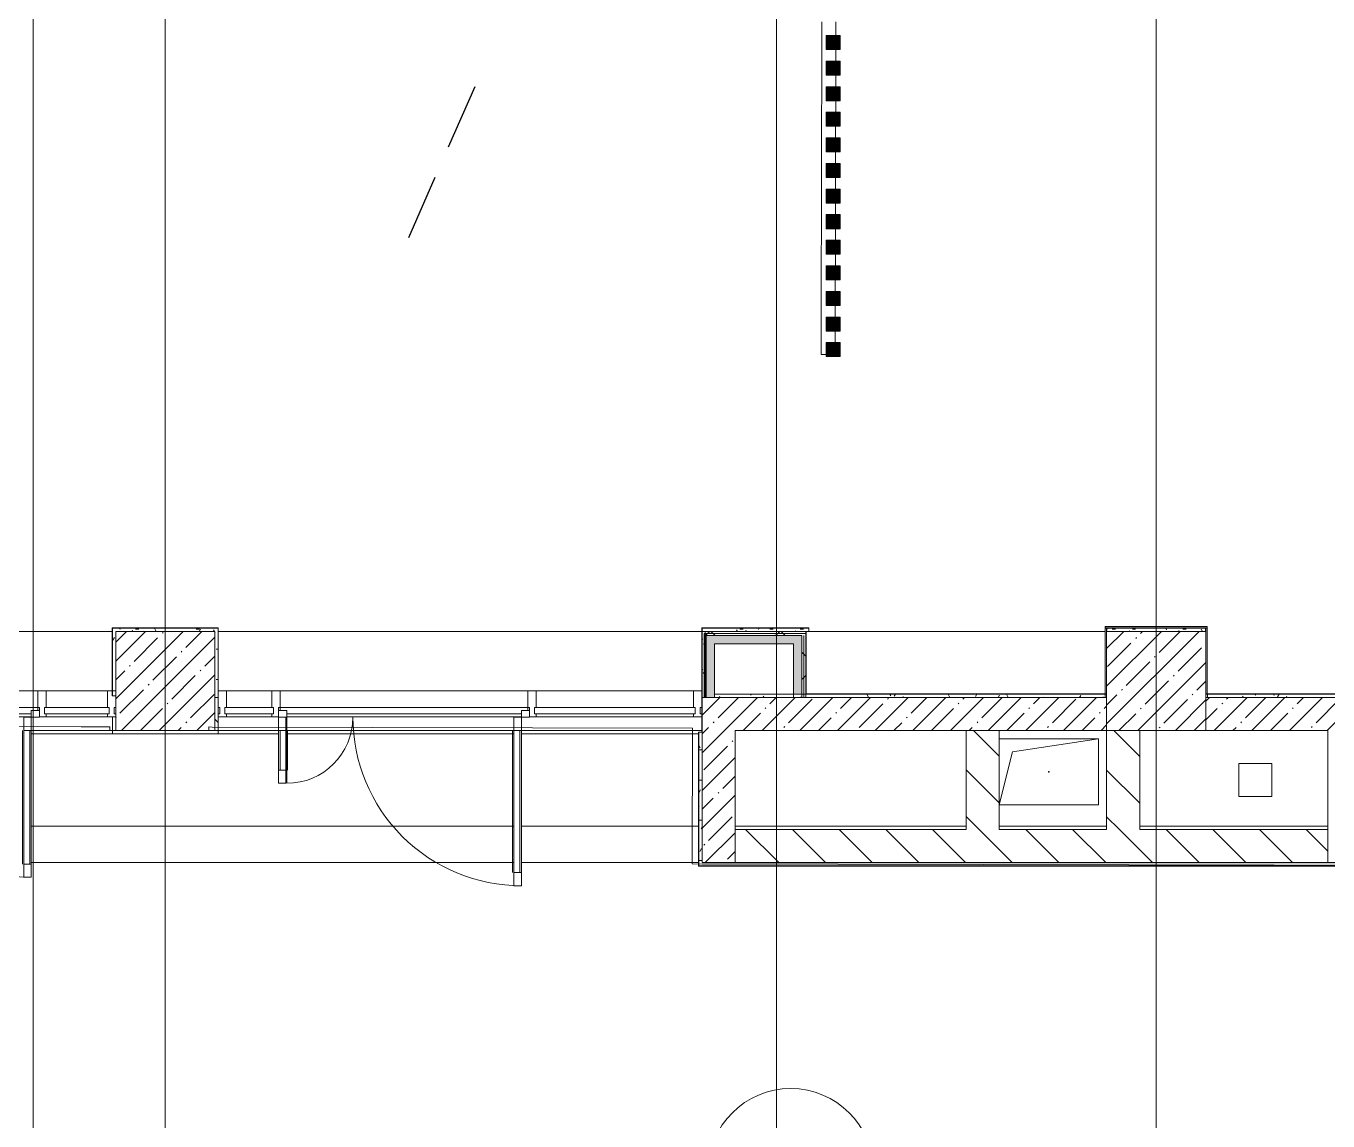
# Model space of a CAD drawing. Header units: millimetres. Extents: x -1113 to 415037, y -3642 to 354837.
# Drawn here: x 47682 to 55565, y 9199 to 15830 of the extents above; entities that cross this region are included whole.
import ezdxf

# ---------------------------------------------------------------- set-up
doc = ezdxf.new("R2010")
doc.units = ezdxf.units.MM
doc.linetypes.add('50_ШТРИХ_ш4_п2_', pattern=[1200, 800, -400])
for name, color, linetype, lineweight in [('A-AREA-BNDY', 7, 'Continuous', 5), ('A-AREA-IDEN', 7, 'Continuous', 9), ('A-DETL-GENF', 7, 'Continuous', 9), ('A-FLOR', 7, 'Continuous', 9), ('A-GENM', 7, 'Continuous', 9), ('A-GLAZ-CURT', 7, 'Continuous', 9), ('A-GLAZ-CURT-2', 7, 'Continuous', 20), ('A-GLAZ-CWMG', 7, 'Continuous', 9), ('A-GLAZ-CWMG-1', 7, 'Continuous', 20), ('A-WALL', 7, 'Continuous', 5), ('I-WALL', 7, 'Continuous', 5), ('S-COLS', 7, 'Continuous', 9), ('S-COLS-1', 7, 'Continuous', 5), ('Оси', 7, 'Continuous', 9)]:
    doc.layers.add(name, color=color, linetype=linetype, lineweight=lineweight)
for name, color, linetype, lineweight, true_color in [('A-DOOR-1', 7, 'Continuous', 5, 0xc0c0c0), ('A-WALL-1', 9, 'Continuous', 5, 0x808080), ('A-WALL-FNSH-1', 9, 'Continuous', 5, 0x808080)]:
    doc.layers.add(name, color=color, linetype=linetype, lineweight=lineweight, true_color=true_color)
pattern_1 = [(45, (64.7, -136.06), (-114.04925, 114.04925), []), (45, (178.75, -136.06), (-114.04925, 114.04925), [201.612, -40.322, 6.706, -33.617])]
pattern_2 = [(135, (64.7, -136.06), (-141.42136, -141.42136), [])]
pattern_3 = [(0, (64.7, -136.06), (243.84, 60.96), [20.117, -162.763, 20.117, -162.763, -975.36]), (0, (64.7, -136.06), (243.84, 60.96), [-365.76, 20.117, -345.643, 20.117, -162.763, -426.72]), (0, (64.7, -136.06), (243.84, 60.96), [-914.4, 20.117, -101.803, 20.117, -284.683]), (120, (156.14, -105.58), (-174.71291, 180.691634), [20.117, -162.763, 20.117, -162.763, -975.36]), (120, (156.14, -105.58), (-174.71291, 180.691634), [-365.76, 20.117, -345.643, 20.117, -162.763, -426.72]), (120, (156.14, -105.58), (-174.71291, 180.691634), [-914.4, 20.117, -101.803, 20.117, -284.683]), (240, (186.62, 16.34), (-69.12709, -241.651634), [20.117, -162.763, 20.117, -162.763, -975.36]), (240, (186.62, 16.34), (-69.12709, -241.651634), [-365.76, 20.117, -345.643, 20.117, -162.763, -426.72]), (240, (186.62, 16.34), (-69.12709, -241.651634), [-914.4, 20.117, -101.803, 20.117, -284.683])]
pattern_4 = [(45, (64.7, -136.06), (-212.132, 212.132), []), (135, (64.7, -136.06), (-212.132, -212.132), [])]

# ---------------------------------------------------------------- blocks, each defined once
blk = doc.blocks.new('BSC_Колонна _Прямоугольная - 600х600-23205375-Объем проектирования 1 этажа')
at = {"layer": 'S-COLS-1'}
h = blk.add_hatch(dxfattribs=at)
h.set_pattern_fill('FP_54', color=256, style=0, pattern_type=2)
h.set_pattern_definition([(45, (-54460, -12000), (-114.04925, 114.04925), []), (45, (-54345.95, -12000), (-114.04925, 114.04925), [201.613, -40.323, 6.706, -33.617])])
h.paths.add_polyline_path([(-100, -300), (300, -300), (297.8, 300), (-300, 300), (-300, -300), (-111.6, -300)])
for p, q in [((300, 300), (-300, 300)), ((-300, 300), (-300, -300)), ((300, -300), (300, 300)), ((-300, -300), (300, -300))]:
    blk.add_line(p, q, dxfattribs=at)
blk = doc.blocks.new('GM_Отверстие прямоугольное _в плите_ - Отверстие-V157-Объем проектирования 1 этажа')
at = {"layer": 'A-GENM'}
for p, q in [((-300, 200), (300, 200)), ((300, 200), (-300, 200)), ((-220, 120), (300, 200)), ((300, 200), (300, -200)), ((300, -200), (300, 200)), ((-300, -200), (-220, 120)), ((300, -200), (-300, -200)), ((-300, -200), (300, -200))]:
    blk.add_line(p, q, dxfattribs=at)
for start, end in [(360, 180), (180, 360)]:
    blk.add_arc((0, 0), 2.5, start, end, dxfattribs=at)
blk = doc.blocks.new('Прямоугольный импост - Импост структурный с накладкой - 160мм Темный-32467808-Объем проектирования 1 этажа')
at = {"layer": 'A-GLAZ-CWMG-1'}
for p, q in [((-50, 40), (-50, 140)), ((-50, 140), (0, 140)), ((0, 140), (0, 40)), ((-40, 40), (-50, 40)), ((-50, -17), (-50, 0)), ((-50, 0), (-40, 0)), ((-40, 0), (-40, 40)), ((-10, 40), (-10, 0)), ((0, 40), (-10, 40)), ((-10, 0), (0, 0)), ((0, 0), (0, -17)), ((0, -17), (-50, -17))]:
    blk.add_line(p, q, dxfattribs=at)
blk = doc.blocks.new('Системная панель - Стекло - 40мм-32784007-Объем проектирования 1 этажа')
at = {"layer": 'A-GLAZ-CURT-2'}
for p, q in [((147.5, 0), (-147.5, 0)), ((-147.5, 0), (-147.5, -40)), ((147.5, -40), (147.5, 0)), ((-147.5, -40), (147.5, -40))]:
    blk.add_line(p, q, dxfattribs=at)
blk = doc.blocks.new('Дверь_Витражная_остекление_ - В-19-32784442-Объем проектирования 1 этажа')
at = {"layer": 'A-DETL-GENF'}
for p, q in [((-710, 1040), (-665, 1040)), ((-710, 1040), (-710, 20)), ((-665, 1040), (-710, 1040)), ((-710, 1040), (-710, 20)), ((-665, 1040), (-665, 20)), ((-665, 20), (-665, 1040)), ((-710, 960), (-665, 960)), ((-700, 960), (-700, 100)), ((-656, 960), (-656, 100)), ((760, 420), (715, 420)), ((715, 420), (715, 20)), ((760, 420), (715, 420)), ((715, 420), (715, 20)), ((760, 420), (760, 20)), ((760, 20), (760, 420)), ((706, 340), (706, 100)), ((760, 340), (715, 340)), ((750, 340), (750, 100)), ((-710, 100), (-665, 100)), ((760, 100), (715, 100)), ((-665, 20), (-710, 20)), ((-710, 20), (-665, 20))]:
    blk.add_line(p, q, dxfattribs=at)
at = {"layer": 'A-DOOR-1'}
for p, q in [((-710, 1040), (-710, 20)), ((710, 420), (710, 20)), ((-710, 20), (-760, 20)), ((-760, 20), (-760, -20)), ((-710, -20), (-710, 20)), ((760, 20), (710, 20)), ((710, 20), (710, -20)), ((760, -20), (760, 20)), ((-760, -20), (-710, -20)), ((710, -20), (760, -20))]:
    blk.add_line(p, q, dxfattribs=at)
for centre, radius, start, end in [((-710, 20), 1020, 360, 90), ((710, 20), 400, 90, 180)]:
    blk.add_arc(centre, radius, start, end, dxfattribs=at)
blk = doc.blocks.new('Прямоугольный импост - Импост структурный с накладкой - 160мм Темный-32784438-Объем проектирования 1 этажа')
at = {"layer": 'A-GLAZ-CWMG'}
for p, q in [((49156, 11940), (50656, 11940)), ((49156, 11820), (49156, 11840)), ((49156, 11840), (50656, 11840)), ((50656, 11840), (50656, 11820)), ((49196, 11800), (50616, 11800)), ((49196, 11783), (50616, 11783))]:
    blk.add_line(p, q, dxfattribs=at)
blk = doc.blocks.new('Системная панель - Стекло - 40мм-32784544-Объем проектирования 1 этажа')
at = {"layer": 'A-GLAZ-CURT-2'}
for p, q in [((486.5, 0), (-486.5, 0)), ((-486.5, 0), (-486.5, -40)), ((486.5, -40), (486.5, 0)), ((-486.5, -40), (486.5, -40))]:
    blk.add_line(p, q, dxfattribs=at)
blk = doc.blocks.new('Прямоугольный импост - Импост структурный с накладкой - 160мм Темный-32784005-Объем проектирования 1 этажа')
at = {"layer": 'A-GLAZ-CWMG'}
for p, q in [((48831, 11940), (49106, 11940)), ((48831, 11783), (49106, 11783))]:
    blk.add_line(p, q, dxfattribs=at)
blk = doc.blocks.new('Прямоугольный импост - Импост структурный с накладкой - 160мм Темный-V272-Объем проектирования 1 этажа')
at = {"layer": 'A-GLAZ-CWMG-1'}
for p, q in [((-25, 40), (-25, 140)), ((-25, 140), (25, 140)), ((25, 140), (25, 40)), ((-15, 40), (-25, 40)), ((-25, -17), (-25, 0)), ((-25, 0), (-15, 0)), ((-15, 0), (-15, 40)), ((15, 40), (15, 20)), ((25, 40), (15, 40)), ((15, -17), (-25, -17))]:
    blk.add_line(p, q, dxfattribs=at)
blk = doc.blocks.new('Прямоугольный импост - Импост структурный с накладкой - 160мм Темный-V273-Объем проектирования 1 этажа')
at = {"layer": 'A-GLAZ-CWMG-1'}
for p, q in [((-25, 40), (-25, 140)), ((-25, 140), (25, 140)), ((25, 140), (25, 40)), ((-15, 40), (-25, 40)), ((-15, 20), (-15, 40)), ((15, 40), (15, 0)), ((25, 40), (15, 40)), ((15, 0), (25, 0)), ((25, 0), (25, -17)), ((25, -17), (-15, -17))]:
    blk.add_line(p, q, dxfattribs=at)
blk = doc.blocks.new('Прямоугольный импост - Импост структурный с накладкой - 160мм Темный-32784440-Объем проектирования 1 этажа')
at = {"layer": 'A-GLAZ-CWMG'}
for p, q in [((50706, 11940), (51659, 11940)), ((50706, 11783), (51659, 11783))]:
    blk.add_line(p, q, dxfattribs=at)
blk = doc.blocks.new('Прямоугольный импост - Импост структурный с накладкой - 160мм Темный-V274-Объем проектирования 1 этажа')
at = {"layer": 'A-GLAZ-CWMG-1'}
for p, q in [((0, 140), (-50, 140)), ((-50, 140), (-50, 40)), ((0, 40), (0, 140)), ((-50, 40), (-40, 40)), ((-40, 0), (-50, 0)), ((-50, 0), (-50, -17)), ((-40, 40), (-40, 0)), ((-10, 0), (-10, 40)), ((-10, 40), (0, 40)), ((0, 0), (-10, 0)), ((0, -17), (0, 0)), ((-50, -17), (0, -17))]:
    blk.add_line(p, q, dxfattribs=at)
blk = doc.blocks.new('Дверь_Витражная_остекление_ - В-9-32786634-Объем проектирования 1 этажа')
at = {"layer": 'A-DETL-GENF'}
for p, q in [((-684.5, 989), (-639.5, 989)), ((-684.5, 989), (-684.5, 20)), ((-639.5, 989), (-684.5, 989)), ((-684.5, 989), (-684.5, 20)), ((-639.5, 989), (-639.5, 20)), ((-639.5, 20), (-639.5, 989)), ((-684.5, 909), (-639.5, 909)), ((-674.5, 909), (-674.5, 100)), ((-630.5, 909), (-630.5, 100)), ((734.5, 420), (689.5, 420)), ((689.5, 420), (689.5, 20)), ((734.5, 420), (689.5, 420)), ((689.5, 420), (689.5, 20)), ((734.5, 420), (734.5, 20)), ((734.5, 20), (734.5, 420)), ((680.5, 340), (680.5, 100)), ((734.5, 340), (689.5, 340)), ((724.5, 340), (724.5, 100)), ((-684.5, 100), (-639.5, 100)), ((734.5, 100), (689.5, 100)), ((-639.5, 20), (-684.5, 20)), ((-684.5, 20), (-639.5, 20))]:
    blk.add_line(p, q, dxfattribs=at)
at = {"layer": 'A-DOOR-1'}
for p, q in [((-684.5, 989), (-684.5, 20)), ((684.5, 420), (684.5, 20)), ((-684.5, 20), (-734.5, 20)), ((-734.5, 20), (-734.5, -20)), ((-684.5, -20), (-684.5, 20)), ((734.5, 20), (684.5, 20)), ((684.5, 20), (684.5, -20)), ((734.5, -20), (734.5, 20)), ((-734.5, -20), (-684.5, -20)), ((684.5, -20), (734.5, -20))]:
    blk.add_line(p, q, dxfattribs=at)
for centre, radius, start, end in [((-684.5, 20), 969, 360, 90), ((684.5, 20), 400, 90, 180)]:
    blk.add_arc(centre, radius, start, end, dxfattribs=at)
blk = doc.blocks.new('Прямоугольный импост - Импост структурный с накладкой - 160мм Темный-32786259-Объем проектирования 1 этажа')
at = {"layer": 'A-GLAZ-CWMG'}
for p, q in [((46240, 11940), (47689, 11940)), ((46240, 11820), (46240, 11840)), ((46240, 11840), (47689, 11840)), ((47689, 11840), (47689, 11820)), ((46280, 11800), (47649, 11800)), ((46280, 11783), (47649, 11783))]:
    blk.add_line(p, q, dxfattribs=at)
blk = doc.blocks.new('Системная панель - Стекло - 40мм-32786365-Объем проектирования 1 этажа')
at = {"layer": 'A-GLAZ-CURT-2'}
for p, q in [((195.5, 0), (-195.5, 0)), ((-195.5, 0), (-195.5, -40)), ((195.5, -40), (195.5, 0)), ((-195.5, -40), (195.5, -40))]:
    blk.add_line(p, q, dxfattribs=at)
blk = doc.blocks.new('Прямоугольный импост - Импост структурный с накладкой - 160мм Темный-32786261-Объем проектирования 1 этажа')
at = {"layer": 'A-GLAZ-CWMG'}
for p, q in [((47739, 11940), (48110, 11940)), ((47739, 11783), (48110, 11783))]:
    blk.add_line(p, q, dxfattribs=at)
blk = doc.blocks.new('Прямоугольный импост - Импост структурный с накладкой - 160мм Темный-V276-Объем проектирования 1 этажа')
at = {"layer": 'A-GLAZ-CWMG-1'}
for p, q in [((0, 140), (-50, 140)), ((-50, 140), (-50, 40)), ((0, 40), (0, 140)), ((-50, 40), (-40, 40)), ((-40, 0), (-50, 0)), ((-50, 0), (-50, -17)), ((-40, 40), (-40, 0)), ((-10, 0), (-10, 40)), ((-10, 40), (0, 40)), ((0, 0), (-10, 0)), ((0, -17), (0, 0)), ((-50, -17), (0, -17))]:
    blk.add_line(p, q, dxfattribs=at)
blk = doc.blocks.new('Марка_Помещения - Номер-25198446-Объем проектирования 1 этажа')
at = {"layer": 'A-AREA-IDEN'}
for start, end in [(360, 180), (180, 360)]:
    blk.add_arc((0, 0), 2.5, start, end, dxfattribs=at)

msp = doc.modelspace()

# ---------------------------------------------------------------- hatches: boundary and pattern name
at = {"layer": 'I-WALL'}
for points in [[(52611.8, 15687.9), (52611.8, 15772.9), (52526.8, 15772.9), (52526.8, 15687.9)], [(52611.8, 15532.9), (52611.8, 15617.9), (52526.8, 15617.9), (52526.8, 15532.9)], [(52611.8, 15377.9), (52611.8, 15462.9), (52526.8, 15462.9), (52526.8, 15377.9)], [(52526.8, 15222.9), (52611.8, 15222.9), (52611.8, 15307.9), (52526.8, 15307.9), (52526.8, 15226.4)], [(52611.8, 15067.9), (52611.8, 15152.9), (52526.8, 15152.9), (52526.8, 15067.9)], [(52611.8, 14912.9), (52611.8, 14997.9), (52526.8, 14997.9), (52526.8, 14912.9)], [(52611.8, 14757.9), (52611.8, 14842.9), (52526.8, 14842.9), (52526.8, 14757.9)], [(52611.8, 14602.9), (52611.8, 14687.9), (52526.8, 14687.9), (52526.8, 14602.9)], [(52526.8, 14447.9), (52611.8, 14447.9), (52611.8, 14532.9), (52526.8, 14532.9)], [(52611.8, 14292.9), (52611.8, 14377.9), (52526.8, 14377.9), (52526.8, 14292.9)], [(52611.8, 14137.9), (52611.8, 14222.9), (52526.8, 14222.9), (52526.8, 14137.9)], [(52611.8, 13982.9), (52611.8, 14067.9), (52526.8, 14067.9), (52526.8, 13982.9)], [(52611.8, 13827.9), (52611.8, 13912.9), (52526.8, 13912.9), (52526.8, 13827.9), (52581.8, 13827.9)], [(51849.7, 11763.9), (51849.7, 12138.9), (51799.7, 12138.9), (51799.7, 11763.9), (51834.2, 11763.9)], [(51933.3, 12088.9), (52378.6, 12088.9), (52378.6, 12138.9), (51849.7, 12138.9), (51849.7, 12088.9)], [(52350, 11783.9), (52378.6, 11784.9), (52378.6, 12088.9), (52328.6, 12088.9), (52328.6, 11783.9)]]:
    msp.add_hatch(color=256, dxfattribs=at).paths.add_polyline_path(points)
h = msp.add_hatch(dxfattribs=at)
h.set_pattern_fill('FP_191', color=256, style=0, pattern_type=2)
h.set_pattern_definition(pattern_3)
h.paths.add_polyline_path([(48204.7, 12163.9), (48824.7, 12163.9), (48824.7, 12183.9), (48204.7, 12183.9)])
h = msp.add_hatch(dxfattribs=at)
h.set_pattern_fill('FP_191', color=256, style=0, pattern_type=2)
h.set_pattern_definition(pattern_3)
h.paths.add_polyline_path([(48224.7, 11773.9), (48223.9, 12163.9), (48204.7, 12161.7), (48204.7, 11773.9), (48223.9, 11773.9)])
h = msp.add_hatch(dxfattribs=at)
h.set_pattern_fill('FP_191', color=256, style=0, pattern_type=2)
h.set_pattern_definition(pattern_3)
h.paths.add_polyline_path([(48844.7, 11763.9), (48844.7, 12183.9), (48824.7, 12183.9), (48824.7, 11763.9)])
h = msp.add_hatch(dxfattribs=at)
h.set_pattern_fill('FP_191', color=256, style=0, pattern_type=2)
h.set_pattern_definition(pattern_3)
h.paths.add_polyline_path([(51774.7, 11763.9), (51794.7, 11763.9), (51794.7, 12183.9), (51774.7, 12182.4), (51774.7, 11766.2)])
h = msp.add_hatch(dxfattribs=at)
h.set_pattern_fill('FP_191', color=256, style=0, pattern_type=2)
h.set_pattern_definition(pattern_3)
h.paths.add_polyline_path([(56640, 12163.9), (56640, 12183.9), (56625, 12183.9), (56625, 12163.9), (56638.7, 12163.9)])
h.paths.add_polyline_path([(52422.4, 12183.9), (51794.7, 12183.9), (51794.7, 12163.9), (52403.6, 12163.9)])
h.paths.add_polyline_path([(52422.4, 12163.9), (52422.4, 12183.9), (52404.6, 12163.9)])
h.paths.add_polyline_path([(54253.7, 12163.9), (54822.5, 12163.9), (54822.5, 12183.9), (54224.7, 12183.9), (54224.7, 12163.9)])
h = msp.add_hatch(dxfattribs=at)
h.set_pattern_fill('FP_192', color=256, style=0, pattern_type=2)
h.set_pattern_definition(pattern_4)
h.paths.add_polyline_path([(51794.7, 12151.4), (52403.6, 12151.4), (52403.6, 12163.9), (51794.7, 12163.9), (51794.7, 12158.9)])
h = msp.add_hatch(dxfattribs=at)
h.set_pattern_fill('FP_192', color=256, style=0, pattern_type=2)
h.set_pattern_definition(pattern_4)
h.paths.add_polyline_path([(51794.7, 11763.9), (51799.7, 11763.9), (51799.7, 12151.4), (51794.7, 12151.4), (51794.7, 11846.3)])
h = msp.add_hatch(dxfattribs=at)
h.set_pattern_fill('FP_192', color=256, style=0, pattern_type=2)
h.set_pattern_definition(pattern_4)
h.paths.add_polyline_path([(51802.7, 12138.9), (52403.6, 12138.9), (52403.6, 12151.4), (51799.7, 12151.4), (51799.7, 12138.9)])
h = msp.add_hatch(dxfattribs=at)
h.set_pattern_fill('FP_192', color=256, style=0, pattern_type=2)
h.set_pattern_definition(pattern_4)
h.paths.add_polyline_path([(52391.1, 11783.9), (52391.1, 12138.9), (52378.6, 12138.9), (52378.6, 11783.9), (52390.3, 11783.9)])
h = msp.add_hatch(dxfattribs=at)
h.set_pattern_fill('FP_192', color=256, style=0, pattern_type=2)
h.set_pattern_definition(pattern_4)
h.paths.add_polyline_path([(52403, 11783.9), (52403.6, 11786.3), (52403.6, 12138.9), (52391.1, 12138.9), (52391.1, 11783.9), (52397.2, 11783.9)])
h = msp.add_hatch(dxfattribs=at)
h.set_pattern_fill('FP_23', color=256, style=0, pattern_type=2)
h.set_pattern_definition(pattern_2)
h.paths.add_polyline_path([(48844.7, 11563.9), (48845.7, 11563.9), (48844.7, 11763.9), (48824.7, 11763.9), (48824.7, 11563.9), (48828.2, 11563.9)])
h = msp.add_hatch(dxfattribs=at)
h.set_pattern_fill('FP_1', color=256, style=0, pattern_type=2)
h.set_pattern_definition(pattern_1)
h.paths.add_polyline_path([(57507.7, 11563.9), (60224.7, 11563.9), (60224.7, 11763.9), (54824.7, 11763.9), (54824.7, 11563.9), (57443.9, 11563.9)])
h.paths.add_polyline_path([(53687.9, 11563.9), (54224.7, 11563.9), (54224.7, 11763.9), (51774.7, 11763.9), (51774.7, 11563.9), (53574.7, 11563.9)])
h = msp.add_hatch(dxfattribs=at)
h.set_pattern_fill('FP_191', color=256, style=0, pattern_type=2)
h.set_pattern_definition(pattern_3)
h.paths.add_polyline_path([(53019.5, 11763.9), (54214.7, 11763.9), (54214.7, 11783.9), (51849.7, 11783.9), (51849.7, 11763.9), (52397.2, 11763.9)])
h = msp.add_hatch(dxfattribs=at)
h.set_pattern_fill('FP_191', color=256, style=0, pattern_type=2)
h.set_pattern_definition(pattern_3)
h.paths.add_polyline_path([(55024.7, 11763.9), (56640, 11763.9), (56640, 11783.9), (54834.7, 11783.9), (54834.7, 11763.9), (54891.4, 11763.9)])
h = msp.add_hatch(dxfattribs=at)
h.set_pattern_fill('FP_191', color=256, style=0, pattern_type=2)
h.set_pattern_definition(pattern_3)
h.paths.add_polyline_path([(51754.7, 10743.9), (51774.7, 10743.9), (51773.7, 11553.9), (51754.7, 11553.9), (51754.7, 10763.9)])
h = msp.add_hatch(dxfattribs=at)
h.set_pattern_fill('FP_1', color=256, style=0, pattern_type=2)
h.set_pattern_definition(pattern_1)
h.paths.add_polyline_path([(51974.7, 10763.9), (51974.7, 11563.9), (51774.7, 11563.9), (51774.7, 10763.9), (51843.7, 10763.9)])
h = msp.add_hatch(dxfattribs=at)
h.set_pattern_fill('FP_23', color=256, style=0, pattern_type=2)
h.set_pattern_definition(pattern_2)
h.paths.add_polyline_path([(53374.7, 10963.9), (53574.7, 10963.9), (53574.7, 11563.9), (53374.7, 11563.9), (53374.7, 10983.9)])
h = msp.add_hatch(dxfattribs=at)
h.set_pattern_fill('FP_23', color=256, style=0, pattern_type=2)
h.set_pattern_definition(pattern_2)
h.paths.add_polyline_path([(54424.7, 10963.9), (54424.7, 11563.9), (54224.7, 11563.9), (54224.7, 10963.9)])
h = msp.add_hatch(dxfattribs=at)
h.set_pattern_fill('FP_23', color=256, style=0, pattern_type=2)
h.set_pattern_definition(pattern_2)
h.paths.add_polyline_path([(55564.7, 10763.9), (55564.7, 10963.9), (51974.7, 10963.9), (51974.7, 10763.9), (55444.6, 10763.9)])
h.paths.add_polyline_path([(56464.7, 10763.9), (56674.7, 10763.9), (56674.7, 10963.9), (56464.7, 10963.9), (56464.7, 10843.9)])
h.paths.add_polyline_path([(57594.7, 10763.9), (57594.7, 10963.9), (57374.7, 10963.9), (57374.7, 10763.9), (57507.7, 10763.9)])
h.paths.add_polyline_path([(58504.7, 10763.9), (58504.7, 10963.9), (58294.7, 10963.9), (58294.7, 10763.9)])
h = msp.add_hatch(dxfattribs=at)
h.set_pattern_fill('FP_191', color=256, style=0, pattern_type=2)
h.set_pattern_definition(pattern_3)
h.paths.add_polyline_path([(61370.5, 10743.9), (61444.7, 10743.9), (61444.7, 10763.9), (59204.7, 10763.9), (59204.7, 10743.9), (61224.7, 10743.9)])
h.paths.add_polyline_path([(51969.2, 10743.9), (55764.7, 10743.9), (55764.7, 10763.9), (51774.7, 10763.9), (51774.7, 10743.9)])
h.paths.add_polyline_path([(56464.7, 10743.9), (56674.7, 10743.9), (56674.7, 10763.9), (56464.7, 10763.9)])
h.paths.add_polyline_path([(57523.9, 10743.9), (57594.7, 10743.9), (57594.7, 10763.9), (57374.7, 10763.9), (57374.7, 10743.9), (57507.7, 10743.9)])
h.paths.add_polyline_path([(58323.9, 10743.9), (58504.7, 10743.9), (58504.7, 10763.9), (58294.7, 10763.9), (58294.7, 10743.9)])
at = {"layer": 'S-COLS-1'}
h = msp.add_hatch(dxfattribs=at)
h.set_pattern_fill('FP_1', color=256, style=0, pattern_type=2)
h.set_pattern_definition(pattern_1)
h.paths.add_polyline_path([(48224.7, 11563.9), (48824.7, 11563.9), (48824.7, 12163.9), (48224.7, 12163.9), (48224.7, 11663.9)])

# ---------------------------------------------------------------- linework, layer by layer
at = {"linetype": '50_ШТРИХ_ш4_п2_', "ltscale": 0.5}
msp.add_lwpolyline([(49999, 14549.1), (50400.3, 15465.5)], dxfattribs=at)
at = {"layer": 'A-AREA-BNDY', "flags": 128}
for points in [[(52585.4, 15855.1), (52585.2, 15785.1), (52585, 15700.1), (52584.9, 15630.1), (52584.7, 15545.1), (52584.5, 15475.1), (52584.3, 15390.1), (52584.1, 15320.1), (52583.9, 15235.1), (52583.8, 15165.1), (52583.6, 15080.1), (52583.4, 15010.1), (52583.2, 14925.1), (52583, 14855.1), (52582.8, 14770.1), (52582.7, 14700.1), (52582.5, 14615.1), (52582.3, 14545.1), (52582.1, 14460.1), (52582, 14390.1), (52581.8, 14305.1), (52581.6, 14235.1), (52581.4, 14150.1), (52581.2, 14080.1), (52581, 13995.1), (52580.9, 13925.1), (52580.7, 13840.1), (52495.7, 13840.3), (52495.9, 13925.3), (52496, 13995.3), (52496.2, 14080.3), (52496.4, 14150.3), (52496.6, 14235.3), (52496.8, 14305.3), (52497, 14390.3), (52497.1, 14460.3), (52497.3, 14545.3), (52497.5, 14615.3), (52497.7, 14700.3), (52497.8, 14770.3), (52498, 14855.3), (52498.2, 14925.3), (52498.4, 15010.3), (52498.6, 15080.3), (52498.8, 15165.3), (52498.9, 15235.3), (52499.1, 15320.3), (52499.3, 15390.3), (52499.5, 15475.3), (52499.7, 15545.3), (52499.9, 15630.3), (52500, 15700.3), (52500.2, 15785.3), (52500.4, 15855.3)], [(75542.7, 9162.2), (75546.3, 10701.2), (61965.3, 10733), (61966.4, 11203), (61408.4, 11204.4), (61407.3, 10734.4), (51715.4, 10757.1), (51717.3, 11578.1), (48808.8, 11584.9), (48788.3, 11585), (48788.3, 11564), (48188.3, 11565.4), (48188.3, 11586.4), (48014.8, 11586.8), (45959.3, 11591.6)]]:
    msp.add_lwpolyline(points, dxfattribs=at)
at = {"layer": 'A-FLOR'}
for p, q in [((45994.7, 12163.9), (48204.7, 12163.9)), ((48844.7, 12183.9), (48204.7, 12183.9)), ((48204.7, 12183.9), (48204.7, 11803.9)), ((48844.7, 11763.9), (48844.7, 12183.9)), ((48844.7, 12163.9), (51773.7, 12163.9)), ((51773.7, 12183.9), (51773.7, 11803.9)), ((52397.2, 12183.9), (51774.7, 12183.9)), ((52422.4, 12163.9), (54179, 12163.9)), ((54179.8, 12163.9), (54216.7, 12163.9)), ((54822.5, 12183.9), (54224.7, 12183.9)), ((54822.5, 12163.9), (54822.5, 12183.9)), ((54216.7, 11784.9), (52403.6, 11784.9)), ((54224.7, 11784.9), (54224.7, 11763.9)), ((56620, 11783.9), (54824.7, 11783.9)), ((48224.7, 11703.9), (48224.7, 11663.9)), ((48204.7, 11542.9), (48204.7, 11646.9)), ((48224.7, 11646.9), (48224.7, 11563.9)), ((48224.7, 11563.9), (47713.7, 11563.9)), ((47713.7, 11543.9), (49210.7, 11543.9)), ((48204.7, 11542.9), (47713.7, 11542.9)), ((48844.7, 11563.9), (48844.7, 11542.9)), ((49210.7, 11542.9), (48844.7, 11542.9)), ((49210.7, 11563.9), (48845.7, 11563.9)), ((50635.7, 11563.9), (49255.7, 11563.9)), ((49255.7, 11543.9), (50635.7, 11543.9)), ((50635.7, 11542.9), (49255.7, 11542.9)), ((51773.7, 11563.9), (50680.7, 11563.9)), ((50680.7, 11543.9), (51754.7, 11543.9)), ((50680.7, 11542.9), (51755, 11542.9)), ((51754.7, 11542.9), (51754.7, 10743.9)), ((51773.7, 11563.9), (51773.7, 11553.9)), ((55224.7, 11363.9), (55024.7, 11363.9)), ((55024.7, 11363.9), (55024.7, 11163.9)), ((55224.7, 11163.9), (55224.7, 11363.9)), ((55024.7, 11163.9), (55224.7, 11163.9)), ((47713.7, 10983.9), (50635.7, 10983.9)), ((50680.7, 10983.9), (51754.7, 10983.9)), ((51974.7, 10983.9), (53374.7, 10983.9)), ((53574.7, 10983.9), (54224.7, 10983.9)), ((54424.7, 10983.9), (55564.7, 10983.9)), ((55564.7, 10983.9), (55564.7, 10964.4)), ((50635.7, 10763.9), (47713.7, 10763.9)), ((51754.7, 10763.9), (50680.7, 10763.9)), ((51754.7, 10743.9), (55814.7, 10743.9))]:
    msp.add_line(p, q, dxfattribs=at)
at = {"layer": 'A-WALL'}
for p, q in [((51774.7, 12163.9), (51774.7, 12183.9)), ((51787.2, 11763.9), (51787.2, 12151.4)), ((52403.6, 12151.4), (51787.2, 12151.4)), ((51799.7, 11763.9), (51799.7, 12138.9)), ((52378.6, 12138.9), (51799.7, 12138.9)), ((52378.6, 11763.9), (52378.6, 12138.9)), ((52391.1, 11763.9), (52391.1, 12138.9)), ((48824.7, 11763.9), (48824.7, 11563.9)), ((54216.7, 11784.9), (54224.7, 11784.9)), ((54824.7, 11784.9), (54832.7, 11784.9))]:
    msp.add_line(p, q, dxfattribs=at)
at = {"layer": 'A-WALL-1'}
for p, q in [((48224.7, 12163.9), (48824.7, 12163.9)), ((48224.7, 11773.9), (48224.7, 12163.9)), ((48824.7, 12163.9), (48824.7, 11763.9)), ((52422.4, 12183.9), (51774.7, 12183.9)), ((51774.7, 12163.9), (51774.7, 11763.9)), ((52422.4, 12163.9), (51774.7, 12163.9)), ((51794.7, 11763.9), (51794.7, 12163.9)), ((52403.6, 11763.9), (52403.6, 12163.9)), ((52422.4, 12163.9), (52422.4, 12183.9)), ((51849.7, 11763.9), (51849.7, 12088.9)), ((51849.7, 12088.9), (52328.6, 12088.9)), ((52328.6, 12088.9), (52328.6, 11763.9)), ((48204.7, 11803.9), (48204.7, 11773.9)), ((48204.7, 11773.9), (48224.7, 11773.9)), ((48845.7, 11763.9), (48824.7, 11763.9)), ((48824.7, 11763.9), (48844.7, 11763.9)), ((48845.7, 11563.9), (48845.7, 11763.9)), ((51773.7, 11763.9), (51773.7, 11563.9)), ((51773.7, 11763.9), (51849.7, 11763.9)), ((54224.7, 11763.9), (51774.7, 11763.9)), ((51774.7, 10763.9), (51774.7, 11763.9)), ((52404.6, 11783.9), (51849.7, 11783.9)), ((52328.6, 11763.9), (52403.6, 11763.9)), ((54214.7, 11763.9), (54214.7, 11783.9)), ((54824.7, 11763.9), (57414.7, 11763.9)), ((54834.7, 11783.9), (54834.7, 11763.9)), ((48824.7, 11563.9), (48845.7, 11563.9)), ((51754.7, 11553.9), (51754.7, 11542.9)), ((51774.7, 11553.9), (51754.7, 11553.9)), ((51773.7, 11563.9), (51774.7, 11563.9)), ((51974.7, 11563.9), (54224.7, 11563.9)), ((51974.7, 10763.9), (51974.7, 11563.9)), ((53374.7, 11563.9), (53374.7, 10963.9)), ((53574.7, 10963.9), (53574.7, 11563.9)), ((54224.7, 11563.9), (54224.7, 10963.9)), ((54424.7, 10963.9), (54424.7, 11563.9)), ((54824.7, 11563.9), (55564.7, 11563.9)), ((55564.7, 11563.9), (55564.7, 10763.9)), ((53374.7, 10963.9), (51974.7, 10963.9)), ((54224.7, 10963.9), (53574.7, 10963.9)), ((55564.7, 10963.9), (54424.7, 10963.9)), ((51774.7, 10763.9), (55764.7, 10763.9))]:
    msp.add_line(p, q, dxfattribs=at)
at = {"layer": 'A-WALL-FNSH-1'}
for p, q in [((52611.8, 15772.9), (52526.8, 15772.9)), ((52526.8, 15772.9), (52526.8, 15687.9)), ((52611.8, 15687.9), (52611.8, 15772.9)), ((52526.8, 15687.9), (52611.8, 15687.9)), ((52611.8, 15617.9), (52526.8, 15617.9)), ((52526.8, 15617.9), (52526.8, 15532.9)), ((52611.8, 15532.9), (52611.8, 15617.9)), ((52526.8, 15532.9), (52611.8, 15532.9)), ((52611.8, 15462.9), (52526.8, 15462.9)), ((52526.8, 15462.9), (52526.8, 15377.9)), ((52611.8, 15377.9), (52611.8, 15462.9)), ((52526.8, 15377.9), (52611.8, 15377.9)), ((52611.8, 15307.9), (52526.8, 15307.9)), ((52526.8, 15307.9), (52526.8, 15222.9)), ((52611.8, 15222.9), (52611.8, 15307.9)), ((52526.8, 15222.9), (52611.8, 15222.9)), ((52611.8, 15152.9), (52526.8, 15152.9)), ((52526.8, 15152.9), (52526.8, 15067.9)), ((52611.8, 15067.9), (52611.8, 15152.9)), ((52526.8, 15067.9), (52611.8, 15067.9)), ((52611.8, 14997.9), (52526.8, 14997.9)), ((52526.8, 14997.9), (52526.8, 14912.9)), ((52611.8, 14912.9), (52611.8, 14997.9)), ((52526.8, 14912.9), (52611.8, 14912.9)), ((52611.8, 14842.9), (52526.8, 14842.9)), ((52526.8, 14842.9), (52526.8, 14757.9)), ((52611.8, 14757.9), (52611.8, 14842.9)), ((52526.8, 14757.9), (52611.8, 14757.9)), ((52611.8, 14687.9), (52526.8, 14687.9)), ((52526.8, 14687.9), (52526.8, 14602.9)), ((52611.8, 14602.9), (52611.8, 14687.9)), ((52526.8, 14602.9), (52611.8, 14602.9)), ((52611.8, 14532.9), (52526.8, 14532.9)), ((52526.8, 14532.9), (52526.8, 14447.9)), ((52611.8, 14447.9), (52611.8, 14532.9)), ((52526.8, 14447.9), (52611.8, 14447.9)), ((52611.8, 14377.9), (52526.8, 14377.9)), ((52526.8, 14377.9), (52526.8, 14292.9)), ((52611.8, 14292.9), (52611.8, 14377.9)), ((52526.8, 14292.9), (52611.8, 14292.9)), ((52611.8, 14222.9), (52526.8, 14222.9)), ((52526.8, 14222.9), (52526.8, 14137.9)), ((52611.8, 14137.9), (52611.8, 14222.9)), ((52526.8, 14137.9), (52611.8, 14137.9)), ((52611.8, 14067.9), (52526.8, 14067.9)), ((52526.8, 14067.9), (52526.8, 13982.9)), ((52611.8, 13982.9), (52611.8, 14067.9)), ((52526.8, 13982.9), (52611.8, 13982.9)), ((52611.8, 13912.9), (52526.8, 13912.9)), ((52526.8, 13912.9), (52526.8, 13827.9)), ((52611.8, 13827.9), (52611.8, 13912.9)), ((52526.8, 13827.9), (52611.8, 13827.9)), ((48845.7, 12184.9), (48203.7, 12184.9)), ((48203.7, 12184.9), (48203.7, 11773.9)), ((48845.7, 11763.9), (48845.7, 12184.9)), ((52422.4, 12184.9), (51773.7, 12184.9)), ((51773.7, 12184.9), (51773.7, 11763.9)), ((52404.6, 11783.9), (52404.6, 12163.9)), ((52422.4, 12183.9), (52422.4, 12184.9)), ((54832.7, 12192.9), (54216.7, 12192.9)), ((54216.7, 12192.9), (54216.7, 12184.9)), ((54216.7, 12184.9), (54832.7, 12184.9)), ((54224.7, 12184.4), (54216.7, 12184.4)), ((54216.7, 12184.4), (54216.7, 11784.9)), ((54224.7, 12163.9), (54224.7, 12184.4)), ((54824.7, 12184.4), (54824.7, 12163.9)), ((54832.7, 12184.4), (54824.7, 12184.4)), ((54832.7, 12184.9), (54832.7, 12192.9)), ((54832.7, 11784.9), (54832.7, 12184.4)), ((48203.7, 11773.9), (48204.7, 11773.9)), ((48844.7, 11763.9), (48844.7, 11763.9)), ((52404.6, 11783.9), (54224.7, 11783.9)), ((56612, 11784.9), (54832.7, 11784.9)), ((48224.7, 11543.9), (48224.7, 11542.9)), ((48224.7, 11542.9), (48824.7, 11542.9)), ((48824.7, 11542.9), (48824.7, 11543.9)), ((51754.7, 11553.9), (51753.7, 11553.9)), ((51753.7, 11553.9), (51753.7, 10742.9)), ((51753.7, 10742.9), (55764.7, 10742.9))]:
    msp.add_line(p, q, dxfattribs=at)
at = {"layer": 'S-COLS'}
msp.add_line((48824.7, 11563.9), (48824.7, 11763.9), dxfattribs=at)
at = {"layer": 'S-COLS-1'}
for p, q in [((48824.7, 12163.9), (48224.7, 12163.9)), ((48224.7, 12163.9), (48224.7, 11563.9)), ((48824.7, 11763.9), (48824.7, 12163.9)), ((48224.7, 11563.9), (48824.7, 11563.9))]:
    msp.add_line(p, q, dxfattribs=at)
at = {"layer": 'Оси'}
for points in [[(47724.7, -2042.3), (47724.7, 2957.7), (47724.7, 22262), (47724.7, 27262)], [(49080, -2042.3), (49080, -1322.8), (48524.7, -759.5), (48524.7, 4240.5), (48524.7, 22262), (48524.7, 27262)], [(52224.7, -2042.3), (52224.7, 2957.7), (52224.7, 22262), (52224.7, 27262)], [(54524.7, -2042.3), (54524.7, 2957.7), (54524.7, 22262), (54524.7, 27262)]]:
    msp.add_lwpolyline(points, dxfattribs=at)

# ---------------------------------------------------------------- block references
at = {"layer": 'A-AREA-IDEN', "xscale": 199.9999999999999, "yscale": 199.9999999999999, "zscale": 199.9999999999999}
msp.add_blockref('Марка_Помещения - Номер-25198446-Объем проектирования 1 этажа', (52312, 8895.2), dxfattribs=at)
at = {"layer": 'A-DOOR-1', "rotation": 180}
for name, p in [('Дверь_Витражная_остекление_ - В-9-32786634-Объем проектирования 1 этажа', (47029.2, 11663.9)), ('Дверь_Витражная_остекление_ - В-19-32784442-Объем проектирования 1 этажа', (49970.7, 11663.9))]:
    msp.add_blockref(name, p, dxfattribs=at)
at = {"layer": 'A-GENM'}
msp.add_blockref('GM_Отверстие прямоугольное _в плите_ - Отверстие-V157-Объем проектирования 1 этажа', (53874.7, 11313.9), dxfattribs=at)
at = {"layer": 'A-GLAZ-CURT', "rotation": 180}
for name, p in [('Системная панель - Стекло - 40мм-32786365-Объем проектирования 1 этажа', (47989.2, 11663.9)), ('Системная панель - Стекло - 40мм-32784007-Объем проектирования 1 этажа', (49033.2, 11663.9)), ('Системная панель - Стекло - 40мм-32784544-Объем проектирования 1 этажа', (51247.2, 11663.9))]:
    msp.add_blockref(name, p, dxfattribs=at)
at = {"layer": 'A-GLAZ-CWMG'}
for name, p in [('Прямоугольный импост - Импост структурный с накладкой - 160мм Темный-32786259-Объем проектирования 1 этажа', (64.7, -136.1)), ('Прямоугольный импост - Импост структурный с накладкой - 160мм Темный-32786261-Объем проектирования 1 этажа', (64.7, -136.1)), ('Прямоугольный импост - Импост структурный с накладкой - 160мм Темный-V276-Объем проектирования 1 этажа', (48224.7, 11663.9)), ('Прямоугольный импост - Импост структурный с накладкой - 160мм Темный-32784005-Объем проектирования 1 этажа', (64.7, -136.1)), ('Прямоугольный импост - Импост структурный с накладкой - 160мм Темный-32784438-Объем проектирования 1 этажа', (64.7, -136.1)), ('Прямоугольный импост - Импост структурный с накладкой - 160мм Темный-32784440-Объем проектирования 1 этажа', (64.7, -136.1)), ('Прямоугольный импост - Импост структурный с накладкой - 160мм Темный-V274-Объем проектирования 1 этажа', (51773.7, 11663.9))]:
    msp.add_blockref(name, p, dxfattribs=at)
at = {"layer": 'A-GLAZ-CWMG', "extrusion": (0, 0, -1)}
for name, p in [('Прямоугольный импост - Импост структурный с накладкой - 160мм Темный-V272-Объем проектирования 1 этажа', (-47778.7, 11663.9)), ('Прямоугольный импост - Импост структурный с накладкой - 160мм Темный-32467808-Объем проектирования 1 этажа', (-48845.7, 11663.9)), ('Прямоугольный импост - Импост структурный с накладкой - 160мм Темный-V273-Объем проектирования 1 этажа', (-49195.7, 11663.9)), ('Прямоугольный импост - Импост структурный с накладкой - 160мм Темный-V272-Объем проектирования 1 этажа', (-50745.7, 11663.9))]:
    msp.add_blockref(name, p, dxfattribs=at)
at = {"layer": 'S-COLS'}
msp.add_blockref('BSC_Колонна _Прямоугольная - 600х600-23205375-Объем проектирования 1 этажа', (54524.7, 11863.9), dxfattribs=at)

doc.saveas('drawing.dxf')
